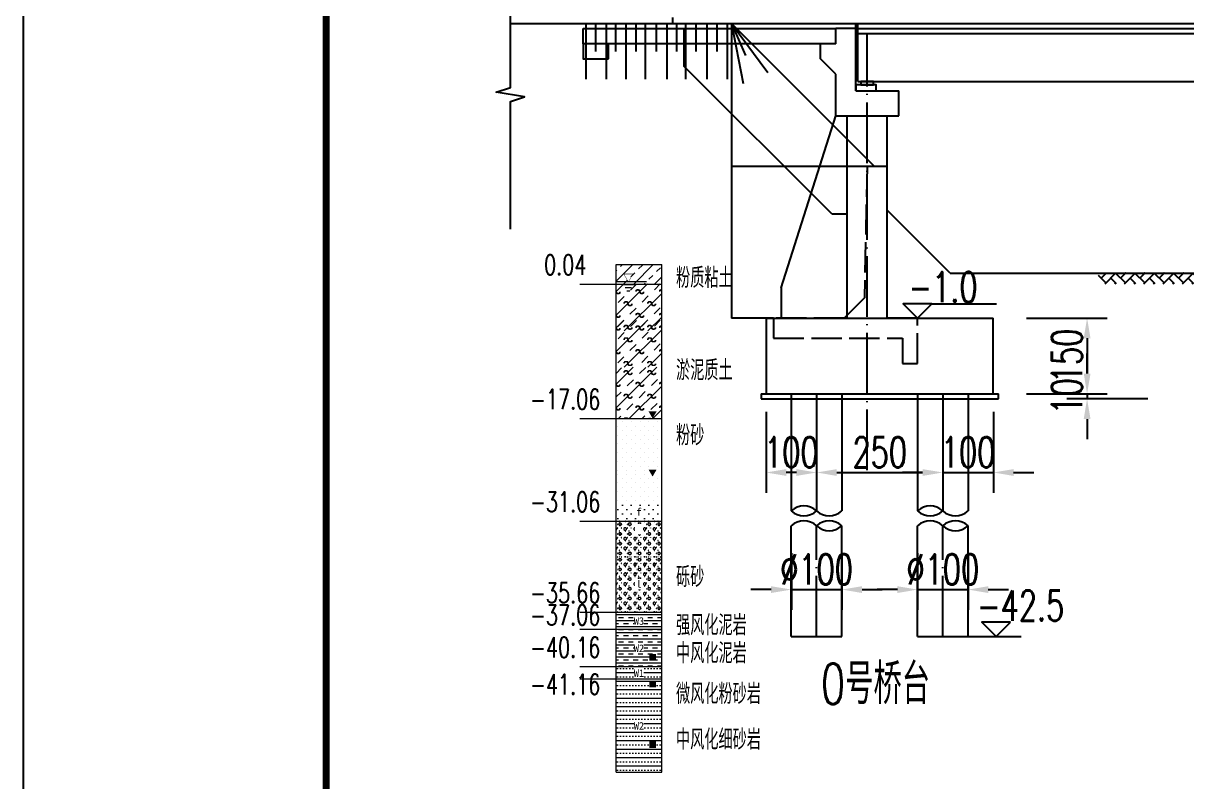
# Model space of a CAD drawing. Header units: millimetres. Extents: x -51 to 12129, y -1309 to -715.
# Drawn here: x -50.7 to 64.5, y -1144.3 to -1069.2 of the extents above; entities that cross this region are included whole.
import ezdxf
from ezdxf.enums import TextEntityAlignment as Align

# ---------------------------------------------------------------- set-up
doc = ezdxf.new("R2010")
doc.units = ezdxf.units.MM
doc.header["$LTSCALE"] = 0.25
doc.linetypes.add('ACAD_ISO02W100', pattern=[15, 12, -3])
doc.linetypes.add('ACAD_ISO04W100', pattern=[30, 24, -3, 0, -3])
for name, color, linetype in [('10', 1, 'Continuous'), ('中心线', 3, 'ACAD_ISO04W100'), ('图框', 7, 'Continuous'), ('尺寸标注', 2, 'Continuous'), ('文字', 7, 'Continuous'), ('标注', 4, 'Continuous'), ('次轮廓线', 7, 'Continuous'), ('虚线', 2, 'ACAD_ISO02W100'), ('轮廓线', 1, 'Continuous')]:
    doc.layers.add(name, color=color, linetype=linetype)
doc.layers.add('zhubase', color=7, linetype='Continuous', lineweight=0)
doc.layers.add('分层图例', color=7, linetype='Continuous', lineweight=13)
doc.styles.add('KT_宋体', font='宋体', dxfattribs={"height": 3})
doc.styles.get("Standard").update_dxf_attribs({"font": 'simplex1.shx', "width": 0.7, "bigfont": 'hztxt.shx'})
doc.dimstyles.new('比例1：200', dxfattribs={"dimtxt": 3, "dimasz": 2, "dimexe": 2, "dimexo": 1, "dimgap": 0.5, "dimtad": 1, "dimlfac": 20, "dimzin": 13, "dimdsep": 46, "dimtxsty": 'Standard', "dimcen": -0.09, "dimclrd": 256, "dimclre": 256, "dimclrt": 7, "dimaunit": 1, "dimadec": 0, "dimazin": 2, "dimtfac": 0.0005, "dimtix": 1, "dimtmove": 2, "dimatfit": 3, "dimfxl": 0, "dimtolj": 1, "dimtzin": 13, "dimarcsym": 0})
pattern_1 = [(0, (-7.56, -1142.7332), (0, 0.6), []), (0, (-7.56, -1143.0332), (0.48, 0.6), [0.48, -0.48])]
pattern_2 = [(0, (-7.56, -1142.7332), (0, 0.84), []), (0, (-7.56, -1142.3132), (0, 0.84), [0.0084, -0.294])]

# ---------------------------------------------------------------- blocks, each defined once
blk = doc.blocks.new('*D1215')
at = {"layer": 'Defpoints', "color": 0}
for p in [(25.38, -1120.68), (30.38, -1120.68), (30.38, -1125.27)]:
    blk.add_point(p, dxfattribs=at)
at = {"layer": '标注', "lineweight": -2}
for p, q in [((25.38, -1121.68), (25.38, -1127.27)), ((30.38, -1121.68), (30.38, -1127.27)), ((23.38, -1125.27), (21.38, -1125.27)), ((25.38, -1125.27), (30.38, -1125.27)), ((32.38, -1125.27), (34.38, -1125.27))]:
    blk.add_line(p, q, dxfattribs=at)
at = {"layer": '标注'}
for points in [[(23.38, -1124.94), (23.38, -1125.61), (25.38, -1125.27)], [(32.38, -1124.94), (32.38, -1125.61), (30.38, -1125.27)]]:
    blk.add_solid(points, dxfattribs=at)
at = {"layer": '标注', "color": 7, "insert": (27.88, -1123.27), "char_height": 3, "attachment_point": 5}
blk.add_mtext('\\A1;%%C100', dxfattribs=at)
blk = doc.blocks.new('*D1216')
at = {"layer": 'Defpoints', "color": 0}
for p in [(37.88, -1120.68), (42.88, -1120.68), (42.88, -1125.27)]:
    blk.add_point(p, dxfattribs=at)
at = {"layer": '标注', "lineweight": -2}
for p, q in [((37.88, -1121.68), (37.88, -1127.27)), ((42.88, -1121.68), (42.88, -1127.27)), ((35.88, -1125.27), (33.88, -1125.27)), ((37.88, -1125.27), (42.88, -1125.27)), ((44.88, -1125.27), (46.88, -1125.27))]:
    blk.add_line(p, q, dxfattribs=at)
at = {"layer": '标注'}
for points in [[(35.88, -1124.94), (35.88, -1125.61), (37.88, -1125.27)], [(44.88, -1124.94), (44.88, -1125.61), (42.88, -1125.27)]]:
    blk.add_solid(points, dxfattribs=at)
at = {"layer": '标注', "color": 7, "insert": (40.38, -1123.27), "char_height": 3, "attachment_point": 5}
blk.add_mtext('\\A1;%%C100', dxfattribs=at)
blk = doc.blocks.new('*D1225')
at = {"layer": 'Defpoints', "color": 0}
for p in [(29.78, -1055.38), (4.78, -1074.69), (29.78, -1074.69)]:
    blk.add_point(p, dxfattribs=at)
at = {"layer": '标注', "lineweight": -2}
for p, q in [((4.78, -1061.38), (4.78, -1053.38)), ((29.78, -1061.38), (29.78, -1053.38)), ((6.78, -1055.38), (27.78, -1055.38))]:
    blk.add_line(p, q, dxfattribs=at)
at = {"layer": '标注'}
for points in [[(6.78, -1055.05), (6.78, -1055.72), (4.78, -1055.38)], [(27.78, -1055.05), (27.78, -1055.72), (29.78, -1055.38)]]:
    blk.add_solid(points, dxfattribs=at)
at = {"layer": '标注', "color": 7, "insert": (17.28, -1053.38), "char_height": 3, "attachment_point": 5}
blk.add_mtext('\\A1;500', dxfattribs=at)
blk = doc.blocks.new('*D1284')
at = {"layer": 'Defpoints', "color": 0}
for p in [(45.38, -1098.39), (45.38, -1105.89), (54.66, -1105.89)]:
    blk.add_point(p, dxfattribs=at)
at = {"layer": '标注', "lineweight": -2}
for p, q in [((48.66, -1098.39), (56.66, -1098.39)), ((54.66, -1100.39), (54.66, -1103.89)), ((48.66, -1105.89), (56.66, -1105.89))]:
    blk.add_line(p, q, dxfattribs=at)
at = {"layer": '标注'}
for points in [[(54.33, -1100.39), (55, -1100.39), (54.66, -1098.39)], [(54.33, -1103.89), (55, -1103.89), (54.66, -1105.89)]]:
    blk.add_solid(points, dxfattribs=at)
at = {"layer": '标注', "color": 7, "insert": (52.66, -1102.14), "char_height": 3, "attachment_point": 5, "rotation": 90}
blk.add_mtext('\\A1;150', dxfattribs=at)
blk = doc.blocks.new('*D1285')
at = {"layer": 'Defpoints', "color": 0}
for p in [(45.38, -1105.89), (54.66, -1106.39), (465.38, -1106.39)]:
    blk.add_point(p, dxfattribs=at)
at = {"layer": '标注', "lineweight": -2}
for p, q in [((54.66, -1103.89), (54.66, -1101.89)), ((48.66, -1105.89), (56.66, -1105.89)), ((60.66, -1106.39), (52.66, -1106.39)), ((54.66, -1105.89), (54.66, -1106.39)), ((54.66, -1108.39), (54.66, -1110.39))]:
    blk.add_line(p, q, dxfattribs=at)
at = {"layer": '标注'}
for points in [[(54.33, -1103.89), (55, -1103.89), (54.66, -1105.89)], [(54.33, -1108.39), (55, -1108.39), (54.66, -1106.39)]]:
    blk.add_solid(points, dxfattribs=at)
at = {"layer": '标注', "color": 7, "insert": (52.66, -1106.14), "char_height": 3, "attachment_point": 5, "rotation": 90}
blk.add_mtext('\\A1;10', dxfattribs=at)
blk = doc.blocks.new('*D1286')
at = {"layer": 'Defpoints', "color": 0}
for p in [(22.88, -1105.89), (27.88, -1105.89), (22.88, -1113.68)]:
    blk.add_point(p, dxfattribs=at)
at = {"layer": '标注', "lineweight": -2}
for p, q in [((22.88, -1107.68), (22.88, -1115.68)), ((27.88, -1107.68), (27.88, -1115.68)), ((25.88, -1113.68), (24.88, -1113.68))]:
    blk.add_line(p, q, dxfattribs=at)
at = {"layer": '标注'}
for points in [[(24.88, -1113.35), (24.88, -1114.02), (22.88, -1113.68)], [(25.88, -1113.35), (25.88, -1114.02), (27.88, -1113.68)]]:
    blk.add_solid(points, dxfattribs=at)
at = {"layer": '标注', "color": 7, "insert": (25.38, -1111.68), "char_height": 3, "attachment_point": 5}
blk.add_mtext('\\A1;100', dxfattribs=at)
blk = doc.blocks.new('*D1287')
at = {"layer": 'Defpoints', "color": 0}
for p in [(27.88, -1105.89), (40.38, -1105.89), (40.38, -1113.68)]:
    blk.add_point(p, dxfattribs=at)
at = {"layer": '标注', "lineweight": -2}
for p, q in [((27.88, -1107.68), (27.88, -1115.68)), ((40.38, -1107.68), (40.38, -1115.68)), ((29.88, -1113.68), (38.38, -1113.68))]:
    blk.add_line(p, q, dxfattribs=at)
at = {"layer": '标注'}
for points in [[(29.88, -1113.35), (29.88, -1114.02), (27.88, -1113.68)], [(38.38, -1113.35), (38.38, -1114.02), (40.38, -1113.68)]]:
    blk.add_solid(points, dxfattribs=at)
at = {"layer": '标注', "color": 7, "insert": (34.13, -1111.68), "char_height": 3, "attachment_point": 5}
blk.add_mtext('\\A1;250', dxfattribs=at)
blk = doc.blocks.new('*D1246')
at = {"layer": 'Defpoints', "color": 0}
for p in [(40.38, -1105.89), (45.38, -1105.89), (45.38, -1113.68)]:
    blk.add_point(p, dxfattribs=at)
at = {"layer": '标注', "lineweight": -2}
for p, q in [((40.38, -1107.68), (40.38, -1115.68)), ((45.38, -1107.68), (45.38, -1115.68)), ((38.38, -1113.68), (36.38, -1113.68)), ((40.38, -1113.68), (45.38, -1113.68)), ((47.38, -1113.68), (49.38, -1113.68))]:
    blk.add_line(p, q, dxfattribs=at)
at = {"layer": '标注'}
for points in [[(38.38, -1113.35), (38.38, -1114.02), (40.38, -1113.68)], [(47.38, -1113.35), (47.38, -1114.02), (45.38, -1113.68)]]:
    blk.add_solid(points, dxfattribs=at)
at = {"layer": '标注', "color": 7, "insert": (42.88, -1111.68), "char_height": 3, "attachment_point": 5}
blk.add_mtext('\\A1;100', dxfattribs=at)
blk = doc.blocks.new('123')
at = {"layer": '图框', "color": 2}
blk.add_lwpolyline([(369.33, -1011.65), (369.33, -714.65), (-50.67, -714.65), (-50.67, -1011.65)], close=True, dxfattribs=at)

msp = doc.modelspace()

# ---------------------------------------------------------------- hatches: boundary and pattern name
at = {"layer": '分层图例'}
h = msp.add_hatch(dxfattribs=at)
h.set_pattern_fill('粉质粘土', scale=0.09, style=0)
h.set_pattern_definition([(45, (-7.56, -1153.1052), (-1.018234, 1.018234), []), (45, (-6.5416, -1153.1052), (-1.018234, 1.018234), [0.54, -0.54])])
h.paths.add_polyline_path([(8.04001, -1095.0252), (8.04001, -1093.1052), (12.54001, -1093.1052), (12.54001, -1095.0252)], flags=0)
h = msp.add_hatch(dxfattribs=at)
h.set_pattern_fill('淤泥质粉质粘土', scale=0.039, style=0)
h.set_pattern_definition([(45, (-7.5483, -1153.034), (1e-16, 2.339647), [0, -1.65438]), (45, (-7.5339, -1153.003), (1e-16, 2.339647), [0, -1.65438]), (45, (-7.5015, -1152.964), (1e-16, 2.339647), [0, -1.65438]), (45, (-7.4625, -1152.9316), (1e-16, 2.339647), [0, -1.65438]), (45, (-7.4137, -1152.9117), (1e-16, 2.339647), [0, -1.65438]), (45, (-7.365, -1152.9055), (1e-16, 2.339647), [0, -1.65438]), (45, (-7.3162, -1152.9117), (1e-16, 2.339647), [0, -1.65438]), (45, (-7.2675, -1152.9316), (1e-16, 2.339647), [0, -1.65438]), (45, (-7.2285, -1152.964), (1e-16, 2.339647), [0, -1.65438]), (45, (-7.1961, -1153.003), (1e-16, 2.339647), [0, -1.65438]), (45, (-7.1817, -1153.034), (1e-16, 2.339647), [0, -1.65438]), (45, (-7.17, -1153.1005), (1e-16, 2.339647), [0, -1.65438]), (45, (-7.1583, -1153.167), (1e-16, 2.339647), [0, -1.65438]), (45, (-7.1439, -1153.198), (1e-16, 2.339647), [0, -1.65438]), (45, (-7.1115, -1153.237), (1e-16, 2.339647), [0, -1.65438]), (45, (-7.0725, -1153.2694), (1e-16, 2.339647), [0, -1.65438]), (45, (-7.0237, -1153.2893), (1e-16, 2.339647), [0, -1.65438]), (45, (-6.975, -1153.2955), (1e-16, 2.339647), [0, -1.65438]), (45, (-6.9262, -1153.2893), (1e-16, 2.339647), [0, -1.65438]), (45, (-6.8775, -1153.2694), (1e-16, 2.339647), [0, -1.65438]), (45, (-6.8385, -1153.237), (1e-16, 2.339647), [0, -1.65438]), (45, (-6.8061, -1153.198), (1e-16, 2.339647), [0, -1.65438]), (45, (-6.7917, -1153.167), (1e-16, 2.339647), [0, -1.65438]), (45, (-7.17, -1153.1005), (-1.169823, 1.169823), []), (45, (-5.9056, -1153.1005), (-1.169823, 1.169823), [0.858, -0.858])])
h.paths.add_polyline_path([(8.04001, -1099.66588), (12.54001, -1099.66588), (12.54001, -1095.0205), (8.04001, -1095.0205)])
h = msp.add_hatch(dxfattribs=at)
h.set_pattern_fill('淤泥质粉质粘土', scale=0.039, style=0)
h.set_pattern_definition([(45, (-7.5483, -1156.6228), (1e-16, 2.339647), [0, -1.65438]), (45, (-7.5339, -1156.5918), (1e-16, 2.339647), [0, -1.65438]), (45, (-7.5015, -1156.5528), (1e-16, 2.339647), [0, -1.65438]), (45, (-7.4625, -1156.5205), (1e-16, 2.339647), [0, -1.65438]), (45, (-7.4137, -1156.5006), (1e-16, 2.339647), [0, -1.65438]), (45, (-7.365, -1156.4943), (1e-16, 2.339647), [0, -1.65438]), (45, (-7.3162, -1156.5006), (1e-16, 2.339647), [0, -1.65438]), (45, (-7.2675, -1156.5205), (1e-16, 2.339647), [0, -1.65438]), (45, (-7.2285, -1156.5528), (1e-16, 2.339647), [0, -1.65438]), (45, (-7.1961, -1156.5918), (1e-16, 2.339647), [0, -1.65438]), (45, (-7.1817, -1156.6228), (1e-16, 2.339647), [0, -1.65438]), (45, (-7.17, -1156.6893), (1e-16, 2.339647), [0, -1.65438]), (45, (-7.1583, -1156.7559), (1e-16, 2.339647), [0, -1.65438]), (45, (-7.1439, -1156.7868), (1e-16, 2.339647), [0, -1.65438]), (45, (-7.1115, -1156.8258), (1e-16, 2.339647), [0, -1.65438]), (45, (-7.0725, -1156.8582), (1e-16, 2.339647), [0, -1.65438]), (45, (-7.0237, -1156.8781), (1e-16, 2.339647), [0, -1.65438]), (45, (-6.975, -1156.8843), (1e-16, 2.339647), [0, -1.65438]), (45, (-6.9262, -1156.8781), (1e-16, 2.339647), [0, -1.65438]), (45, (-6.8775, -1156.8582), (1e-16, 2.339647), [0, -1.65438]), (45, (-6.8385, -1156.8258), (1e-16, 2.339647), [0, -1.65438]), (45, (-6.8061, -1156.7868), (1e-16, 2.339647), [0, -1.65438]), (45, (-6.7917, -1156.7559), (1e-16, 2.339647), [0, -1.65438]), (45, (-7.17, -1156.6893), (-1.169823, 1.169823), []), (45, (-5.9056, -1156.6893), (-1.169823, 1.169823), [0.858, -0.858])])
h.paths.add_polyline_path([(8.04001, -1103.25472), (12.54001, -1103.25472), (12.54001, -1098.60933), (8.04001, -1098.60933)])
h = msp.add_hatch(dxfattribs=at)
h.set_pattern_fill('淤泥质粉质粘土', scale=0.039, style=0)
h.set_pattern_definition([(45, (-7.5483, -1145.8229), (1e-16, 2.339647), [0, -1.65438]), (45, (-7.5339, -1145.7919), (1e-16, 2.339647), [0, -1.65438]), (45, (-7.5015, -1145.7529), (1e-16, 2.339647), [0, -1.65438]), (45, (-7.4625, -1145.7205), (1e-16, 2.339647), [0, -1.65438]), (45, (-7.4137, -1145.7006), (1e-16, 2.339647), [0, -1.65438]), (45, (-7.365, -1145.6944), (1e-16, 2.339647), [0, -1.65438]), (45, (-7.3162, -1145.7006), (1e-16, 2.339647), [0, -1.65438]), (45, (-7.2675, -1145.7205), (1e-16, 2.339647), [0, -1.65438]), (45, (-7.2285, -1145.7529), (1e-16, 2.339647), [0, -1.65438]), (45, (-7.1961, -1145.7919), (1e-16, 2.339647), [0, -1.65438]), (45, (-7.1817, -1145.8229), (1e-16, 2.339647), [0, -1.65438]), (45, (-7.17, -1145.8894), (1e-16, 2.339647), [0, -1.65438]), (45, (-7.1583, -1145.956), (1e-16, 2.339647), [0, -1.65438]), (45, (-7.1439, -1145.9869), (1e-16, 2.339647), [0, -1.65438]), (45, (-7.1115, -1146.0259), (1e-16, 2.339647), [0, -1.65438]), (45, (-7.0725, -1146.0583), (1e-16, 2.339647), [0, -1.65438]), (45, (-7.0237, -1146.0781), (1e-16, 2.339647), [0, -1.65438]), (45, (-6.975, -1146.0844), (1e-16, 2.339647), [0, -1.65438]), (45, (-6.9262, -1146.0781), (1e-16, 2.339647), [0, -1.65438]), (45, (-6.8775, -1146.0583), (1e-16, 2.339647), [0, -1.65438]), (45, (-6.8385, -1146.0259), (1e-16, 2.339647), [0, -1.65438]), (45, (-6.8061, -1145.9869), (1e-16, 2.339647), [0, -1.65438]), (45, (-6.7917, -1145.956), (1e-16, 2.339647), [0, -1.65438]), (45, (-7.17, -1145.8894), (-1.169823, 1.169823), []), (45, (-5.9056, -1145.8894), (-1.169823, 1.169823), [0.858, -0.858])])
h.paths.add_polyline_path([(12.54001, -1103.25472), (8.04001, -1103.25472), (8.04001, -1108.32939), (12.54001, -1108.32939)])
h = msp.add_hatch(dxfattribs=at)
h.set_pattern_fill('粉砂', scale=0.1095, style=0)
h.set_pattern_definition([(0, (-7.56, -1139.24502), (0.438, 0.438), [0, -0.876])])
h.paths.add_polyline_path([(8.04001, -1118.48503), (8.04001, -1116.68503), (12.54001, -1116.68503), (12.54001, -1118.48503)])
h.paths.add_polyline_path([(9.86813, -1117.06003), (10.71188, -1117.06003), (10.71188, -1118.11003), (9.86813, -1118.11003)], flags=16)
h = msp.add_hatch(dxfattribs=at)
h.set_pattern_fill('砾砂', scale=0.96, style=0)
h.set_pattern_definition([(90, (-6.768, -1137.0584), (-0.96, 6e-17), [0.024, -0.936]), (225, (-6.984, -1136.9144), (-0.96, 1e-16), [0.101823, -1.255824]), (270, (-7.056, -1136.9864), (0.96, -2e-16), [0.096, -0.864]), (315, (-7.056, -1137.0824), (-0.96, 2e-16), [0.101823, -1.255824]), (0, (-6.984, -1137.1544), (0, 0.96), [0.096, -0.864]), (45, (-6.888, -1137.1544), (0, 0.96), [0.101823, -1.255824]), (90, (-6.816, -1137.0824), (-0.96, 6e-17), [0.096, -0.864]), (135, (-6.816, -1136.9864), (0, 0.96), [0.101823, -1.255824]), (180, (-7.344, -1136.4344), (-1e-16, -0.96), [0.096, -0.864]), (135, (-7.272, -1136.5064), (0, 0.96), [0.101823, -1.255824]), (90, (-7.272, -1136.6024), (-0.96, 6e-17), [0.096, -0.864]), (45, (-7.344, -1136.6744), (0, 0.96), [0.101823, -1.255824]), (0, (-7.44, -1136.6744), (0, 0.96), [0.096, -0.864]), (315, (-7.512, -1136.6024), (-0.96, 2e-16), [0.101823, -1.255824]), (270, (-7.512, -1136.5064), (0.96, -2e-16), [0.096, -0.864]), (225, (-7.44, -1136.4344), (-0.96, 1e-16), [0.101823, -1.255824]), (270, (-7.2, -1136.4344), (0.96, -2e-16), [0.024, -0.936]), (0, (-7.2, -1136.4584), (0, 0.96), [0.024, -0.936]), (90, (-7.176, -1136.4584), (-0.96, 6e-17), [0.024, -0.936]), (180, (-7.176, -1136.4344), (-1e-16, -0.96), [0.024, -0.936]), (90, (-6.792, -1136.4584), (-0.96, 6e-17), [0.024, -0.936]), (270, (-6.816, -1136.4344), (0.96, -2e-16), [0.024, -0.936]), (0, (-6.816, -1136.4584), (0, 0.96), [0.024, -0.936]), (180, (-6.792, -1136.4344), (-1e-16, -0.96), [0.024, -0.936]), (270, (-7.392, -1136.7464), (0.96, -2e-16), [0.024, -0.936]), (0, (-7.392, -1136.7704), (0, 0.96), [0.024, -0.936]), (90, (-7.368, -1136.7704), (-0.96, 6e-17), [0.024, -0.936]), (180, (-7.368, -1136.7464), (-1e-16, -0.96), [0.024, -0.936]), (180, (-7.176, -1137.0344), (-1e-16, -0.96), [0.024, -0.936]), (90, (-7.176, -1137.0584), (-0.96, 6e-17), [0.024, -0.936]), (0, (-7.2, -1137.0584), (0, 0.96), [0.024, -0.936]), (270, (-7.2, -1137.0344), (0.96, -2e-16), [0.024, -0.936]), (270, (-6.792, -1137.0344), (0.96, -2e-16), [0.024, -0.936]), (180, (-7.008, -1136.7464), (-1e-16, -0.96), [0.024, -0.936]), (90, (-7.008, -1136.7704), (-0.96, 6e-17), [0.024, -0.936]), (0, (-7.032, -1136.7704), (0, 0.96), [0.024, -0.936]), (270, (-7.032, -1136.7464), (0.96, -2e-16), [0.024, -0.936]), (0, (-6.984, -1136.9144), (0, 0.96), [0.096, -0.864]), (180, (-6.768, -1137.0344), (-1e-16, -0.96), [0.024, -0.936]), (0, (-6.792, -1137.0584), (0, 0.96), [0.024, -0.936])])
h.paths.add_polyline_path([(9.86813, -1118.77341), (10.71188, -1118.77341), (10.71188, -1119.82341), (9.86813, -1119.82341)], flags=16)
h.paths.add_polyline_path([(12.54001, -1118.48503), (8.04001, -1118.48503), (8.04001, -1122.05841), (12.54001, -1122.05841)])
h = msp.add_hatch(dxfattribs=at)
h.set_pattern_fill('砾砂', scale=0.96, style=0)
h.set_pattern_definition([(90, (-6.768, -1142.4932), (-0.96, 6e-17), [0.024, -0.936]), (225, (-6.984, -1142.3492), (-0.96, 1e-16), [0.101823, -1.255824]), (270, (-7.056, -1142.4212), (0.96, -2e-16), [0.096, -0.864]), (315, (-7.056, -1142.5172), (-0.96, 2e-16), [0.101823, -1.255824]), (0, (-6.984, -1142.5892), (0, 0.96), [0.096, -0.864]), (45, (-6.888, -1142.5892), (0, 0.96), [0.101823, -1.255824]), (90, (-6.816, -1142.5172), (-0.96, 6e-17), [0.096, -0.864]), (135, (-6.816, -1142.4212), (0, 0.96), [0.101823, -1.255824]), (180, (-7.344, -1141.8692), (-1e-16, -0.96), [0.096, -0.864]), (135, (-7.272, -1141.9412), (0, 0.96), [0.101823, -1.255824]), (90, (-7.272, -1142.0372), (-0.96, 6e-17), [0.096, -0.864]), (45, (-7.344, -1142.1092), (0, 0.96), [0.101823, -1.255824]), (0, (-7.44, -1142.1092), (0, 0.96), [0.096, -0.864]), (315, (-7.512, -1142.0372), (-0.96, 2e-16), [0.101823, -1.255824]), (270, (-7.512, -1141.9412), (0.96, -2e-16), [0.096, -0.864]), (225, (-7.44, -1141.8692), (-0.96, 1e-16), [0.101823, -1.255824]), (270, (-7.2, -1141.8692), (0.96, -2e-16), [0.024, -0.936]), (0, (-7.2, -1141.8932), (0, 0.96), [0.024, -0.936]), (90, (-7.176, -1141.8932), (-0.96, 6e-17), [0.024, -0.936]), (180, (-7.176, -1141.8692), (-1e-16, -0.96), [0.024, -0.936]), (90, (-6.792, -1141.8932), (-0.96, 6e-17), [0.024, -0.936]), (270, (-6.816, -1141.8692), (0.96, -2e-16), [0.024, -0.936]), (0, (-6.816, -1141.8932), (0, 0.96), [0.024, -0.936]), (180, (-6.792, -1141.8692), (-1e-16, -0.96), [0.024, -0.936]), (270, (-7.392, -1142.1812), (0.96, -2e-16), [0.024, -0.936]), (0, (-7.392, -1142.2052), (0, 0.96), [0.024, -0.936]), (90, (-7.368, -1142.2052), (-0.96, 6e-17), [0.024, -0.936]), (180, (-7.368, -1142.1812), (-1e-16, -0.96), [0.024, -0.936]), (180, (-7.176, -1142.4692), (-1e-16, -0.96), [0.024, -0.936]), (90, (-7.176, -1142.4932), (-0.96, 6e-17), [0.024, -0.936]), (0, (-7.2, -1142.4932), (0, 0.96), [0.024, -0.936]), (270, (-7.2, -1142.4692), (0.96, -2e-16), [0.024, -0.936]), (270, (-6.792, -1142.4692), (0.96, -2e-16), [0.024, -0.936]), (180, (-7.008, -1142.1812), (-1e-16, -0.96), [0.024, -0.936]), (90, (-7.008, -1142.2052), (-0.96, 6e-17), [0.024, -0.936]), (0, (-7.032, -1142.2052), (0, 0.96), [0.024, -0.936]), (270, (-7.032, -1142.1812), (0.96, -2e-16), [0.024, -0.936]), (0, (-6.984, -1142.3492), (0, 0.96), [0.096, -0.864]), (180, (-6.768, -1142.4692), (-1e-16, -0.96), [0.024, -0.936]), (0, (-6.792, -1142.4932), (0, 0.96), [0.024, -0.936])])
h.paths.add_polyline_path([(8.04001, -1127.4932), (8.04001, -1121.9732), (12.54001, -1121.9732), (12.54001, -1127.4932)])
h.paths.add_polyline_path([(9.86813, -1124.2082), (10.71188, -1124.2082), (10.71188, -1125.2582), (9.86813, -1125.2582)], flags=16)
h = msp.add_hatch(dxfattribs=at)
h.set_pattern_fill('泥岩', scale=0.06, style=0)
h.set_pattern_definition(pattern_1)
h.paths.add_polyline_path([(8.04001, -1129.1732), (8.04001, -1127.4932), (12.54001, -1127.4932), (12.54001, -1129.1732)])
h.paths.add_polyline_path([(9.81001, -1127.8082), (10.77001, -1127.8082), (10.77001, -1128.8582), (9.81001, -1128.8582)], flags=16)
h = msp.add_hatch(dxfattribs=at)
h.set_pattern_fill('泥岩', scale=0.06, style=0)
h.set_pattern_definition(pattern_1)
h.paths.add_polyline_path([(8.04001, -1132.8932), (8.04001, -1129.1732), (12.54001, -1129.1732), (12.54001, -1132.8932)])
h.paths.add_polyline_path([(9.81001, -1130.5082), (10.77001, -1130.5082), (10.77001, -1131.5582), (9.81001, -1131.5582)], flags=16)
h = msp.add_hatch(dxfattribs=at)
h.set_pattern_fill('粉砂岩', scale=0.084, style=0)
h.set_pattern_definition(pattern_2)
h.paths.add_polyline_path([(8.04001, -1134.0932), (8.04001, -1132.8932), (12.54001, -1132.8932), (12.54001, -1134.0932)])
h.paths.add_polyline_path([(9.81001, -1132.9682), (10.77001, -1132.9682), (10.77001, -1134.0182), (9.81001, -1134.0182)], flags=16)
h = msp.add_hatch(dxfattribs=at)
h.set_pattern_fill('细砂岩', scale=0.084, style=0)
h.set_pattern_definition(pattern_2)
h.paths.add_polyline_path([(8.04001, -1143.3332), (8.04001, -1134.0932), (12.54001, -1134.0932), (12.54001, -1143.3332)])
h.paths.add_polyline_path([(9.81001, -1138.1882), (10.77001, -1138.1882), (10.77001, -1139.2382), (9.81001, -1139.2382)], flags=16)
at = {"layer": '虚线'}
h = msp.add_hatch(dxfattribs=at)
h.set_pattern_fill('AR-HBONE', color=256, scale=0.006667, style=0)
h.set_pattern_definition([(45, (-87.6315, -647.0984), (9e-17, 0.957894), [2.032, -0.6773333]), (135, (-87.15255, -646.61943), (9e-17, 0.957894), [2.032, -0.6773333])])
h.paths.add_polyline_path([(67.03468, -1093.94708), (55.79668, -1093.94708), (55.79668, -1094.99988), (67.03468, -1094.99988)])

# ---------------------------------------------------------------- linework, layer by layer
for p, q in [((33.61187, -1083.39042), (19.46187, -1069.24042)), ((19.46187, -1069.24042), (19.46187, -1098.39042)), ((33.61187, -1083.39042), (19.46187, -1083.39042)), ((39.29108, -1096.9762), (45.67601, -1096.9762)), ((23.61687, -1098.39042), (19.46187, -1098.39042))]:
    msp.add_line(p, q)
at = {"color": 7, "lineweight": 13}
for p, q in [((8.04001, -1103.25472), (8.04001, -1093.1052)), ((8.04001, -1093.1052), (12.54001, -1093.1052)), ((12.54001, -1103.25472), (12.54001, -1093.1052)), ((8.04001, -1113.62897), (8.04001, -1103.25472)), ((12.54001, -1113.62897), (12.54001, -1103.25472)), ((8.04001, -1143.3332), (8.04001, -1113.62897)), ((12.54001, -1143.3332), (12.54001, -1113.62897))]:
    msp.add_line(p, q, dxfattribs=at)
at = {"const_width": 0.7}
msp.add_lwpolyline([(359.33091, -1021.65472), (-20.66909, -1021.65472), (-20.66909, -1298.65472), (359.33091, -1298.65472), (359.33091, -1021.65472)], dxfattribs=at)
at = {"ltscale": 2}
msp.add_lwpolyline([(-2.43088, -1089.59042), (-2.43088, -1076.95708), (-1.03088, -1076.49042), (-3.83088, -1076.02375), (-2.43088, -1075.55708), (-2.43088, -1062.92375)], dxfattribs=at)
at = {"layer": '10', "linetype": 'Continuous'}
for p, q in [((13.62687, -1068.64042), (13.62687, -1069.24042)), ((13.62687, -1069.24042), (150.02687, -1069.24042))]:
    msp.add_line(p, q, dxfattribs=at)
at = {"layer": 'zhubase', "color": 7}
for p, q in [((4.44001, -1095.0252), (8.04001, -1095.0252)), ((4.44001, -1108.32939), (8.04001, -1108.32939)), ((4.44001, -1118.48503), (8.04001, -1118.48503)), ((4.44001, -1127.4932), (8.04001, -1127.4932)), ((4.44001, -1129.1732), (8.04001, -1129.1732)), ((4.44001, -1132.8932), (8.04001, -1132.8932)), ((4.44001, -1134.0932), (8.04001, -1134.0932))]:
    msp.add_line(p, q, dxfattribs=at)
at = {"layer": 'zhubase', "color": 7, "lineweight": 13}
for p, q in [((8.04001, -1094.7852), (11.04001, -1094.7852)), ((8.64001, -1095.0852), (9.84001, -1095.0852)), ((8.94001, -1095.3852), (9.54001, -1095.3852)), ((9.09001, -1095.6852), (9.39001, -1095.6852))]:
    msp.add_line(p, q, dxfattribs=at)
at = {"layer": '中心线'}
for p, q in [((32.87687, -1113.45782), (32.87687, -1070.24042)), ((27.87687, -1105.89042), (27.87687, -1117.48205)), ((40.37687, -1105.89042), (40.37687, -1117.48205)), ((27.87687, -1129.91254), (27.87687, -1118.95656)), ((40.37687, -1129.91254), (40.37687, -1118.95656))]:
    msp.add_line(p, q, dxfattribs=at)
at = {"layer": '分层图例', "color": 7, "lineweight": 13}
for p, q in [((8.04001, -1095.0252), (12.54001, -1095.0252)), ((8.04001, -1108.32939), (12.54001, -1108.32939)), ((8.04001, -1118.48503), (12.54001, -1118.48503)), ((8.04001, -1127.4932), (12.54001, -1127.4932)), ((8.04001, -1129.1732), (12.54001, -1129.1732)), ((8.04001, -1132.8932), (12.54001, -1132.8932)), ((8.04001, -1134.0932), (12.54001, -1134.0932)), ((8.04001, -1143.3332), (12.54001, -1143.3332))]:
    msp.add_line(p, q, dxfattribs=at)
at = {"layer": '分层图例', "color": 7}
for p, q in [((8.20802, -1109.09739), (8.20802, -1109.09739)), ((8.64602, -1108.65939), (8.64602, -1108.65939)), ((9.08402, -1109.09739), (9.08402, -1109.09739)), ((9.52202, -1108.65939), (9.52202, -1108.65939)), ((9.96002, -1109.09739), (9.96002, -1109.09739)), ((10.39802, -1108.65939), (10.39802, -1108.65939)), ((10.83602, -1109.09739), (10.83602, -1109.09739)), ((11.27402, -1108.65939), (11.27402, -1108.65939)), ((11.71202, -1109.09739), (11.71202, -1109.09739)), ((12.15002, -1108.65939), (12.15002, -1108.65939)), ((8.20802, -1109.97339), (8.20802, -1109.97339)), ((8.64602, -1109.53539), (8.64602, -1109.53539)), ((8.64602, -1110.41139), (8.64602, -1110.41139)), ((9.08402, -1109.97339), (9.08402, -1109.97339)), ((9.52202, -1109.53539), (9.52202, -1109.53539)), ((9.52202, -1110.41139), (9.52202, -1110.41139)), ((9.96002, -1109.97339), (9.96002, -1109.97339)), ((10.39802, -1109.53539), (10.39802, -1109.53539)), ((10.39802, -1110.41139), (10.39802, -1110.41139)), ((10.83602, -1109.97339), (10.83602, -1109.97339)), ((11.27402, -1109.53539), (11.27402, -1109.53539)), ((11.27402, -1110.41139), (11.27402, -1110.41139)), ((11.71202, -1109.97339), (11.71202, -1109.97339)), ((12.15002, -1109.53539), (12.15002, -1109.53539)), ((12.15002, -1110.41139), (12.15002, -1110.41139)), ((8.20802, -1110.84939), (8.20802, -1110.84939)), ((8.64602, -1111.28739), (8.64602, -1111.28739)), ((9.08402, -1110.84939), (9.08402, -1110.84939)), ((9.52202, -1111.28739), (9.52202, -1111.28739)), ((9.96002, -1110.84939), (9.96002, -1110.84939)), ((10.39802, -1111.28739), (10.39802, -1111.28739)), ((10.83602, -1110.84939), (10.83602, -1110.84939)), ((11.27402, -1111.28739), (11.27402, -1111.28739)), ((11.71202, -1110.84939), (11.71202, -1110.84939)), ((12.15002, -1111.28739), (12.15002, -1111.28739)), ((8.20802, -1111.72539), (8.20802, -1111.72539)), ((8.20802, -1112.60139), (8.20802, -1112.60139)), ((8.64602, -1112.16339), (8.64602, -1112.16339)), ((9.08402, -1111.72539), (9.08402, -1111.72539)), ((9.08402, -1112.60139), (9.08402, -1112.60139)), ((9.52202, -1112.16339), (9.52202, -1112.16339)), ((9.96002, -1111.72539), (9.96002, -1111.72539)), ((9.96002, -1112.60139), (9.96002, -1112.60139)), ((10.39802, -1112.16339), (10.39802, -1112.16339)), ((10.83602, -1111.72539), (10.83602, -1111.72539)), ((10.83602, -1112.60139), (10.83602, -1112.60139)), ((11.27402, -1112.16339), (11.27402, -1112.16339)), ((11.71202, -1111.72539), (11.71202, -1111.72539)), ((11.71202, -1112.60139), (11.71202, -1112.60139)), ((12.15002, -1112.16339), (12.15002, -1112.16339)), ((8.20802, -1113.47739), (8.20802, -1113.47739)), ((8.20802, -1113.84102), (8.20802, -1113.84102)), ((8.64602, -1113.03939), (8.64602, -1113.03939)), ((9.08402, -1113.47739), (9.08402, -1113.47739)), ((9.08402, -1113.84102), (9.08402, -1113.84102)), ((9.52202, -1113.03939), (9.52202, -1113.03939)), ((9.96002, -1113.47739), (9.96002, -1113.47739)), ((9.96002, -1113.84102), (9.96002, -1113.84102)), ((10.39802, -1113.03939), (10.39802, -1113.03939)), ((10.83602, -1113.47739), (10.83602, -1113.47739)), ((10.83602, -1113.84102), (10.83602, -1113.84102)), ((11.27402, -1113.03939), (11.27402, -1113.03939)), ((11.71202, -1113.47739), (11.71202, -1113.47739)), ((11.71202, -1113.84102), (11.71202, -1113.84102)), ((12.15002, -1113.03939), (12.15002, -1113.03939)), ((8.20802, -1114.71702), (8.20802, -1114.71702)), ((8.64602, -1114.27902), (8.64602, -1114.27902)), ((9.08402, -1114.71702), (9.08402, -1114.71702)), ((9.52202, -1114.27902), (9.52202, -1114.27902)), ((9.96002, -1114.71702), (9.96002, -1114.71702)), ((10.39802, -1114.27902), (10.39802, -1114.27902)), ((10.83602, -1114.71702), (10.83602, -1114.71702)), ((11.27402, -1114.27902), (11.27402, -1114.27902)), ((11.71202, -1114.71702), (11.71202, -1114.71702)), ((12.15002, -1114.27902), (12.15002, -1114.27902)), ((8.20802, -1115.59302), (8.20802, -1115.59302)), ((8.64602, -1115.15502), (8.64602, -1115.15502)), ((8.64602, -1116.03102), (8.64602, -1116.03102)), ((9.08402, -1115.59302), (9.08402, -1115.59302)), ((9.52202, -1115.15502), (9.52202, -1115.15502)), ((9.52202, -1116.03102), (9.52202, -1116.03102)), ((9.96002, -1115.59302), (9.96002, -1115.59302)), ((10.39802, -1115.15502), (10.39802, -1115.15502)), ((10.39802, -1116.03102), (10.39802, -1116.03102)), ((10.83602, -1115.59302), (10.83602, -1115.59302)), ((11.27402, -1115.15502), (11.27402, -1115.15502)), ((11.27402, -1116.03102), (11.27402, -1116.03102)), ((11.71202, -1115.59302), (11.71202, -1115.59302)), ((12.15002, -1115.15502), (12.15002, -1115.15502)), ((12.15002, -1116.03102), (12.15002, -1116.03102)), ((8.20802, -1116.46902), (8.20802, -1116.46902)), ((9.08402, -1116.46902), (9.08402, -1116.46902)), ((9.96002, -1116.46902), (9.96002, -1116.46902)), ((10.83602, -1116.46902), (10.83602, -1116.46902)), ((11.71202, -1116.46902), (11.71202, -1116.46902))]:
    msp.add_line(p, q, dxfattribs=at)
at = {"layer": '尺寸标注', "linetype": 'Continuous'}
for p, q in [((5.033, -1069.24196), (5.033, -1074.74554)), ((5.98347, -1069.24196), (5.98347, -1071.99375)), ((7.033, -1069.24196), (7.033, -1074.74554)), ((7.98347, -1069.24196), (7.98347, -1071.99375)), ((8.99998, -1069.24196), (8.99998, -1074.74554)), ((9.98347, -1069.24196), (9.98347, -1071.99375)), ((10.91613, -1069.24196), (10.91613, -1074.74554)), ((12.00127, -1069.24196), (12.00127, -1071.99375)), ((13.0612, -1069.24196), (13.0612, -1074.74554)), ((14.00403, -1069.24119), (14.00403, -1071.99298)), ((14.90091, -1069.24196), (14.90091, -1074.74554)), ((15.93522, -1069.24196), (15.93522, -1071.99375)), ((17.02036, -1069.24196), (17.02036, -1074.74554)), ((18.00403, -1069.24119), (18.00403, -1071.99298)), ((19.02533, -1069.24196), (19.02533, -1074.74554)), ((19.46187, -1069.24042), (23.04524, -1074.09974)), ((19.46187, -1069.24042), (20.85126, -1072.40091)), ((19.46187, -1069.24042), (20.6197, -1075.16604))]:
    msp.add_line(p, q, dxfattribs=at)
at = {"layer": '标注'}
msp.add_line((42.87687, -1129.91254), (48.12633, -1129.91254), dxfattribs=at)
at = {"layer": '标注', "linetype": 'ACAD_ISO02W100'}
msp.add_lwpolyline([(34.87687, -1083.39042), (32.87687, -1083.39042), (32.61687, -1096.39042), (30.61687, -1098.39042), (23.61687, -1098.39042), (23.61687, -1100.39042), (36.37687, -1100.39042), (36.37687, -1102.89042), (37.87687, -1102.89042), (37.87687, -1098.39042), (34.87687, -1098.39042)], close=True, dxfattribs=at)
at = {"layer": '标注'}
for centre, start, end in [((26.62687, -1118.825), 47.0529015, 132.9470985), ((39.12687, -1118.825), 47.0529015, 132.9470985), ((26.62687, -1116.13911), 227.0529015, 312.9470985), ((26.62687, -1120.29951), 47.0529015, 132.9470985), ((29.12687, -1116.13911), 227.0529015, 312.9470985), ((29.12687, -1120.29951), 47.0529015, 132.9470985), ((39.12687, -1116.13911), 227.0529015, 312.9470985), ((39.12687, -1120.29951), 47.0529015, 132.9470985), ((41.62687, -1116.13911), 227.0529015, 312.9470985), ((41.62687, -1120.29951), 47.0529015, 132.9470985), ((29.12687, -1117.61362), 227.0529015, 312.9470985), ((41.62687, -1117.61362), 227.0529015, 312.9470985)]:
    msp.add_arc(centre, 1.83467, start, end, dxfattribs=at)
at = {"layer": '次轮廓线'}
for points in [[(39.29108, -1096.9762), (36.46265, -1096.9762), (37.87687, -1098.39042)], [(47.07339, -1128.49833), (44.24496, -1128.49833), (45.65918, -1129.91254)]]:
    msp.add_lwpolyline(points, close=True, dxfattribs=at)
at = {"layer": '轮廓线'}
for p, q in [((-2.43088, -1069.24042), (31.77687, -1069.24042)), ((4.77687, -1071.24042), (4.77687, -1069.74042)), ((4.77687, -1069.74042), (29.77687, -1069.74042)), ((14.77687, -1073.49042), (14.77687, -1069.74042)), ((29.77687, -1071.24042), (29.77687, -1069.74042)), ((31.77687, -1069.74042), (29.77687, -1069.74042)), ((31.77687, -1075.89042), (31.77687, -1069.24042)), ((31.97687, -1069.24042), (163.18157, -1069.24042)), ((31.97687, -1070.24042), (31.97687, -1069.24042)), ((31.97687, -1069.74042), (133.87687, -1069.74042)), ((29.77687, -1071.24042), (4.77687, -1071.24042)), ((28.27687, -1072.74042), (28.27687, -1071.24042)), ((31.97687, -1070.24042), (131.87687, -1070.24042)), ((31.97687, -1074.99042), (31.97687, -1070.24042)), ((29.37687, -1088.09042), (14.77687, -1073.49042)), ((29.77687, -1074.24042), (28.27687, -1072.74042)), ((29.77687, -1078.39042), (29.77687, -1074.24042)), ((31.77687, -1075.89042), (36.02687, -1075.89042)), ((31.97687, -1074.99042), (131.77687, -1074.99042)), ((36.02687, -1078.39042), (36.02687, -1075.89042)), ((24.37687, -1095.39042), (29.77687, -1078.39042)), ((29.77687, -1078.39042), (36.02687, -1078.39042)), ((30.87687, -1078.39042), (30.87687, -1098.39042)), ((34.87687, -1098.39042), (34.87687, -1078.39042)), ((29.37687, -1088.09042), (30.87687, -1088.09042)), ((41.11353, -1093.94708), (34.87687, -1087.71042)), ((41.11353, -1093.94708), (122.5402, -1093.94708)), ((24.37687, -1095.39042), (24.37687, -1098.39042)), ((22.87687, -1098.39042), (45.37687, -1098.39042)), ((22.87687, -1098.39042), (22.87687, -1105.89042)), ((45.37687, -1105.89042), (45.37687, -1098.39042)), ((22.37687, -1105.89042), (45.87687, -1105.89042)), ((22.37687, -1105.89042), (22.37687, -1106.39042)), ((22.37687, -1106.39042), (45.87687, -1106.39042)), ((25.37687, -1105.89042), (25.37687, -1117.48205)), ((30.37687, -1105.89042), (30.37687, -1117.48205)), ((37.87687, -1105.89042), (37.87687, -1117.48205)), ((42.87687, -1105.89042), (42.87687, -1117.48205)), ((45.87687, -1106.39042), (45.87687, -1105.89042)), ((25.37687, -1129.91254), (25.37687, -1118.95656)), ((30.37687, -1129.91254), (30.37687, -1118.95656)), ((37.87687, -1129.91254), (37.87687, -1118.95656)), ((42.87687, -1129.91254), (42.87687, -1118.95656)), ((25.37687, -1129.91254), (30.37687, -1129.91254)), ((37.87687, -1129.91254), (42.87687, -1129.91254))]:
    msp.add_line(p, q, dxfattribs=at)
for points in [[(7.27687, -1072.74042), (7.27687, -1071.24042), (4.77687, -1071.24042), (4.77687, -1072.74042)], [(31.77687, -1075.89042), (33.77687, -1075.89042), (33.77687, -1075.30542), (31.77687, -1075.30542)], [(32.25187, -1075.30542), (33.50187, -1075.30542), (33.50187, -1074.99042), (32.25187, -1074.99042)]]:
    msp.add_lwpolyline(points, close=True, dxfattribs=at)

# ---------------------------------------------------------------- block references
at = {"layer": '标注'}
msp.add_blockref('123', (0, -297), dxfattribs=at)

# ---------------------------------------------------------------- texts
at = {"width": 0.7}
msp.add_text('0号桥台', height=4, dxfattribs=at).set_placement((33.71419, -1136.60157), align=Align.CENTER)
at = {"layer": 'zhubase', "color": 7, "width": 0.7}
for s, p in [('0.04', (2.99262, -1094.7252)), ('-17.06', (2.99262, -1108.02939)), ('-31.06', (2.99262, -1118.18503)), ('-35.66', (2.99262, -1127.1932)), ('-37.06', (2.99262, -1129.38289)), ('-40.16', (2.99262, -1132.5932)), ('-41.16', (2.99262, -1136.25441))]:
    msp.add_text(s, height=2, dxfattribs=at).set_placement(p, align=Align.BOTTOM_CENTER)
at = {"layer": 'zhubase', "color": 7, "style": 'KT_宋体'}
msp.add_text('▽', height=0.75, dxfattribs=at).set_placement((9.24001, -1095.0252), align=Align.BOTTOM_CENTER)
for s, p in [('▼', (11.64001, -1107.66939)), ('▼', (11.64001, -1113.42939)), ('■', (11.64001, -1131.6932)), ('■', (11.64001, -1134.3332)), ('■', (11.64001, -1140.3332))]:
    msp.add_text(s, height=0.6, dxfattribs=at).set_placement(p, align=Align.TOP_CENTER)
at = {"layer": 'zhubase', "color": 7, "char_height": 2, "width": 10, "attachment_point": 1}
for s, insert in [('粉质粘土', (13.9652, -1093.4052)), ('淤泥质土', (13.9652, -1102.55665)), ('粉砂', (13.9652, -1108.99828)), ('砾砂', (13.9652, -1123.01395)), ('强风化泥岩', (13.9652, -1127.7932)), ('中风化泥岩', (13.9652, -1130.56287)), ('微风化粉砂岩', (13.9652, -1134.58987)), ('中风化细砂岩', (13.9652, -1139.11537))]:
    msp.add_mtext(s, dxfattribs=dict(at, insert=insert))
at = {"layer": '分层图例', "color": 7, "style": 'KT_宋体'}
for s, p in [('f', (10.29001, -1117.58503)), ('l', (10.29001, -1124.7332)), ('W3', (10.29001, -1128.3782)), ('W2', (10.29001, -1131.0782)), ('W1', (10.29001, -1133.5382)), ('W2', (10.29001, -1138.7582))]:
    msp.add_text(s, height=0.75, dxfattribs=at).set_placement(p, align=Align.MIDDLE_CENTER)
at = {"layer": '文字', "width": 0.7}
for s, p in [('-1.0', (40.40158, -1095.32641)), ('-42.5', (48.08159, -1126.84854))]:
    msp.add_text(s, height=3, dxfattribs=at).set_placement(p, align=Align.MIDDLE_CENTER)

# ---------------------------------------------------------------- dimensions: what is measured, and where the dimension line sits
at = {"layer": '标注'}
for base, p1, p2, picture, middle in [((29.77687, -1055.38194), (4.77687, -1074.69066), (29.77687, -1074.69066), '*D1225', (17.27687, -1053.38194)), ((22.87687, -1113.68341), (27.87687, -1105.89042), (22.87687, -1105.89042), '*D1286', (25.37687, -1111.68341)), ((40.37687, -1113.68341), (27.87687, -1105.89042), (40.37687, -1105.89042), '*D1287', (34.12687, -1111.68341)), ((45.37687, -1113.68341), (40.37687, -1105.89042), (45.37687, -1105.89042), '*D1246', (42.87687, -1111.68341))]:
    dim = msp.add_linear_dim(base=base, p1=p1, p2=p2, dimstyle='比例1：200', dxfattribs=at)
    dim.commit()
    dim.dimension.update_dxf_attribs({"geometry": picture, "text_midpoint": middle})
for base, p1, p2, picture, middle in [((54.66243, -1105.89042), (45.37687, -1098.39042), (45.37687, -1105.89042), '*D1284', (52.66243, -1102.14042)), ((54.66243, -1106.39042), (45.37687, -1105.89042), (465.37687, -1106.39042), '*D1285', (52.66243, -1106.14042))]:
    dim = msp.add_linear_dim(base=base, p1=p1, p2=p2, angle=90, dimstyle='比例1：200', dxfattribs=at)
    dim.commit()
    dim.dimension.update_dxf_attribs({"geometry": picture, "text_midpoint": middle})
for base, p1, p2, picture, middle in [((30.37687, -1125.27265), (25.37687, -1120.68107), (30.37687, -1120.68107), '*D1215', (27.87687, -1123.27265)), ((42.87687, -1125.27265), (37.87687, -1120.68107), (42.87687, -1120.68107), '*D1216', (40.37687, -1123.27265))]:
    dim = msp.add_linear_dim(base=base, p1=p1, p2=p2, text='%%C100', dimstyle='比例1：200', dxfattribs=at)
    dim.commit()
    dim.dimension.update_dxf_attribs({"geometry": picture, "text_midpoint": middle})

doc.saveas('drawing.dxf')
